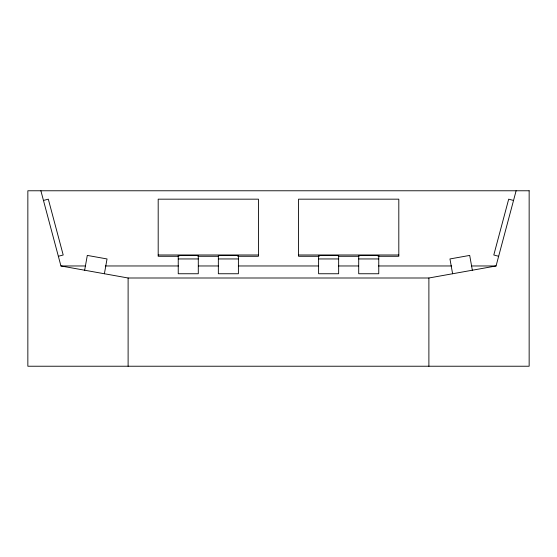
<?xml version="1.0" encoding="UTF-8"?>
<svg xmlns="http://www.w3.org/2000/svg" width="557" height="557" viewBox="0 0 557 557"><rect width="100%" height="100%" fill="white"/><g stroke="black" fill="none" stroke-linecap="round" stroke-linejoin="round"><path stroke-width="0.84" d="M84.657 270.215L87.303 255.412L107.041 258.949L104.389 273.752M40.884 190.773L60.936 265.968L128.11 277.999L428.89 277.999L496.064 265.968L516.116 190.773M43.467 200.457L48.313 199.169L63.199 254.988L58.353 256.283M158.188 254.988L258.448 254.988M298.552 254.988L398.812 254.988M178.929 256.283L158.188 256.283L158.188 199.169L258.448 199.169L258.448 256.283L237.707 256.283M197.944 256.283L218.692 256.283M319.293 256.283L298.552 256.283L298.552 199.169L398.812 199.169L398.812 256.283L378.071 256.283M338.308 256.283L359.056 256.283M178.24 258.949L198.292 258.949M218.344 258.949L238.396 258.949M318.604 258.949L338.656 258.949M358.708 258.949L378.76 258.949M60.936 265.968L85.305 265.968M105.322 265.968L178.421 265.968M198.438 265.968L218.455 265.968M238.466 265.968L318.534 265.968M338.545 265.968L358.562 265.968M378.579 265.968L451.678 265.968M471.695 265.968L496.064 265.968M513.533 200.457L508.687 199.169L493.801 254.988L498.647 256.283M472.343 270.215L469.697 255.412L449.959 258.949L452.611 273.752M428.89 277.999L428.89 366.228M128.11 277.999L128.11 366.228M529.15 190.773L27.85 190.773L27.85 366.228L529.15 366.228L529.15 190.773M198.292 255.412L178.24 255.412L178.24 273.752L198.292 273.752L198.292 255.412M238.396 255.412L218.344 255.412L218.344 273.752L238.396 273.752L238.396 255.412M338.656 255.412L318.604 255.412L318.604 273.752L338.656 273.752L338.656 255.412M378.76 255.412L358.708 255.412L358.708 273.752L378.76 273.752L378.76 255.412"/></g></svg>
